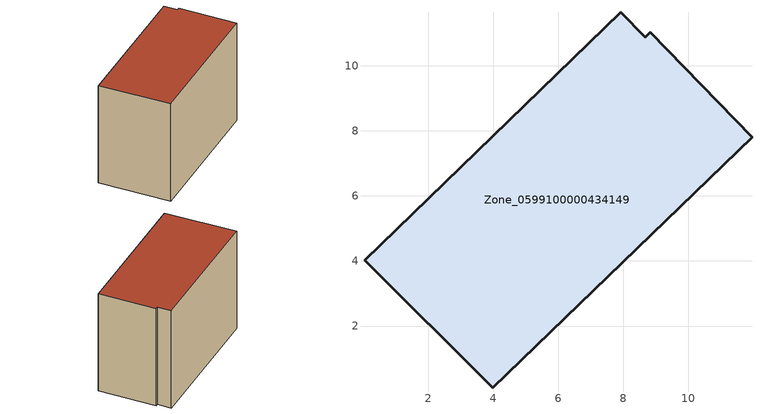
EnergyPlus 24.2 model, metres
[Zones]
Zone_0599100000434149
 floor ground (C_G): 3.98,0.1 0.04,4.03 7.92,11.65 8.67,10.87 8.83,11.03 11.96,7.8 z0
 wall outside (C_F): 0.04,4.03 3.98,0.1 11.96,7.8 8.83,11.03 8.67,10.87 7.92,11.65 0.04,4.03 z0:8.29
 roof outside (C_R): 7.92,11.65 0.04,4.03 3.98,0.1 11.96,7.8 8.83,11.03 8.67,10.87 z8.29
[BUILDING]
Pand.0599100000434149: North Axis=0; Terrain=City; Loads Convergence Tolerance Value=0.04; Temperature Convergence Tolerance Value=0.4; Solar Distribution=FullExterior; Maximum Number of Warmup Days=25; Minimum Number of Warmup Days=1
[Site:Location]
Rotterdam.The.Hague.AP_ZH_NLD Design_Conditions: Latitude=51.96; Longitude=4.45; Time Zone=1; Elevation=-4.5
[SITE:GROUNDTEMPERATURE:BUILDINGSURFACE]
18, 18, 18, 18, 18, 18, 18, 18, 18, 18, 18, 18
[MATERIAL] Thermal Absorptance=0.9; Solar Absorptance=0.7; Visible Absorptance=0.7
Name | Roughness | Thickness | Conductivity | Density | Specific Heat
G.TI.2006-2014 | MediumSmooth | 0.15 | 0.06 | 540 | 1210
F.TI.2006-2014 | Rough | 0.3 | 0.12 | 1920 | 840
R.TI.2006-2014 | MediumRough | 0.2 | 0.08 | 1500 | 1000
[CONSTRUCTION]
C_G: G.TI.2006-2014
C_F: F.TI.2006-2014
C_R: R.TI.2006-2014
[ZONE]
Zone_0599100000434149: Type=1; Multiplier=1; Ceiling Height=Autocalculate; Volume=Autocalculate; Floor Area=autocalculate; Part of Total Floor Area=Yes
[ZONEINFILTRATION:DESIGNFLOWRATE]
Infil_Zone_0599100000434149: Zone or ZoneList or Space or SpaceList=Zone_0599100000434149; Schedule=AlwaysOn; Design Flow Rate Calculation Method=Flow/Area; Flow Rate per Floor Area=0.0015; Constant Term Coefficient=1; Temperature Term Coefficient=0; Velocity Term Coefficient=0; Velocity Squared Term Coefficient=0
[HVACTEMPLATE:ZONE:IDEALLOADSAIRSYSTEM]
Zone_0599100000434149: Maximum Heating Supply Air Temperature=50; Minimum Cooling Supply Air Temperature=13; Maximum Heating Supply Air Humidity Ratio=0.0156; Minimum Cooling Supply Air Humidity Ratio=0.0077; Heating Limit=NoLimit; Cooling Limit=NoLimit; Dehumidification Control Type=ConstantSensibleHeatRatio; Cooling Sensible Heat Ratio=0.7; Dehumidification Setpoint=60; Humidification Control Type=None; Humidification Setpoint=30; Outdoor Air Method=None; Outdoor Air Flow Rate per Person=0.00944; Outdoor Air Flow Rate per Zone Floor Area=0; Outdoor Air Flow Rate per Zone=0; Demand Controlled Ventilation Type=None; Outdoor Air Economizer Type=NoEconomizer; Heat Recovery Type=None; Sensible Heat Recovery Effectiveness=0.7; Latent Heat Recovery Effectiveness=0.65
[ZONECONTROL:THERMOSTAT]
ThermostatControl_Zone_0599100000434149: Zone or ZoneList=Zone_0599100000434149; Control Type Schedule=DualSetpointControlType; Control 1=Thermostat_Zone_0599100000434149; Temperature Difference Between Cutout And Setpoint=0
[THERMOSTATSETPOINT:DUALSETPOINT]
Thermostat_Zone_0599100000434149: Heating Setpoint Temperature Schedule=HeatingSetpoint_Zone_0599100000434149; Cooling Setpoint Temperature Schedule=CoolingSetpoint_Zone_0599100000434149
[SCHEDULE:COMPACT]
HeatingSetpoint_Zone_0599100000434149: Through: 12/31, For: AllDays, Until: 24:00, 21
CoolingSetpoint_Zone_0599100000434149: Through: 12/31, For: AllDays, Until: 24:00, 24
DualSetpointControlType: Through: 12/31, For: AllDays, Until: 24:00, 4
AlwaysOn: Through: 12/31, For: AllDays, Until: 24:00, 1
